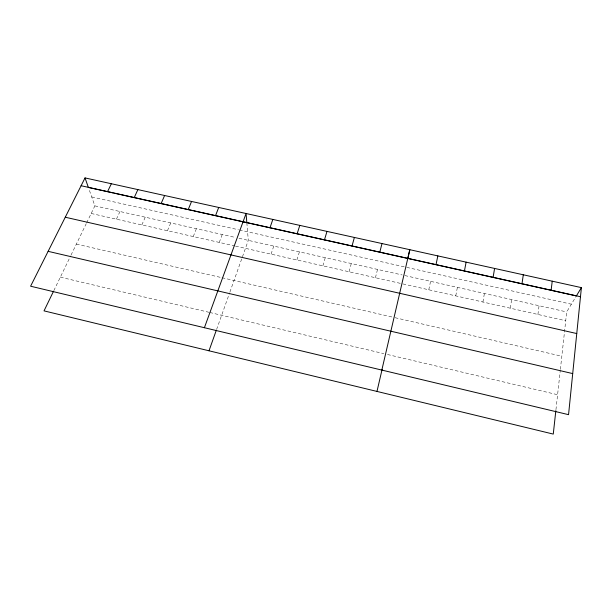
<?xml version="1.0" encoding="UTF-8"?>
<svg xmlns="http://www.w3.org/2000/svg" width="612" height="612" viewBox="0 0 612 612"><rect width="100%" height="100%" fill="white"/><g stroke="black" fill="none" stroke-linecap="round" stroke-linejoin="round"><path stroke-width="0.46" stroke-dasharray="3.06 2.29" d="M555.948 409.711L560.278 370.306M560.378 369.365L566.689 311.936L576.374 295.933M537.917 314.453L539.057 305.725M510.324 308.219L511.624 299.559M482.937 302.022L484.406 293.439M455.756 295.879L457.386 287.365M428.783 289.782L430.573 281.336M375.431 277.726L377.528 269.418M349.047 271.759L351.303 263.52M322.868 265.845L325.27 257.667M296.874 259.97L299.429 251.861M271.07 254.133L273.771 246.093M216.587 329.493L229.577 292.987M229.89 292.092L248.296 240.363L246.835 222.669M219.264 242.428L222.248 234.511M193.262 236.546L196.391 228.697M167.459 230.716L170.733 222.929M141.846 224.925L145.258 217.199M116.418 219.18L119.967 211.515M53.825 290.646L70.617 255.954M71.03 255.105L86.246 223.678M86.652 222.822L94.86 205.869L88.992 189.169M91.724 196.942L238.458 229.752M239.376 229.959L404.892 266.97M406.72 267.375L571.379 304.195M94.86 205.869L235.276 237.433M238.994 238.275L402.13 274.949M404.869 275.561L566.689 311.936M91.18 213.473L234.618 245.894M235.521 246.1L402.007 283.731M402.926 283.937L565.725 320.734M76.362 244.081L221.093 277.511M222.011 277.726L393.256 317.284M395.077 317.704L561.824 356.23M60.351 277.16L208.845 312.265M209.763 312.48L383.8 353.629M387.473 354.493L557.593 394.717"/><path stroke-width="0.92" d="M581.4 287.625L568.556 414.668L30.6 286.209L85.03 177.916L581.4 287.625L576.374 295.933L381.383 252.58M555.841 410.652L553.271 434.084L44.026 310.873L53.412 291.488M551.121 290.21L552.231 281.183M521.998 283.738L523.298 274.788M493.111 277.312L494.588 268.438M464.447 270.948L466.107 262.143M436.012 264.621L437.848 255.9M407.814 258.455L409.811 249.704L381.827 370.084M376.977 391.435L382.064 369.556M379.807 252.129L381.987 243.553M352.038 245.955L354.386 237.448M324.475 239.828L326.992 231.397M297.134 233.746L299.811 225.384M269.999 227.718L272.837 219.425M209.006 350.791L216.266 330.381M204.4 327.711L246.07 213.512L246.835 222.669M215.546 215.615L218.706 207.46M188.236 209.541L191.556 201.463M161.14 203.521L164.613 195.503M134.257 197.538L137.884 189.598M107.574 191.61L111.353 183.73M81.105 185.727L580.482 296.736M113.365 192.994L88.38 187.44L85.03 177.916M114.291 193.201L193.208 210.75M194.126 210.949L273.159 228.521M274.069 228.727L380.465 252.381M65.277 217.222L576.756 333.555M48.126 251.341L572.71 373.588"/></g></svg>
